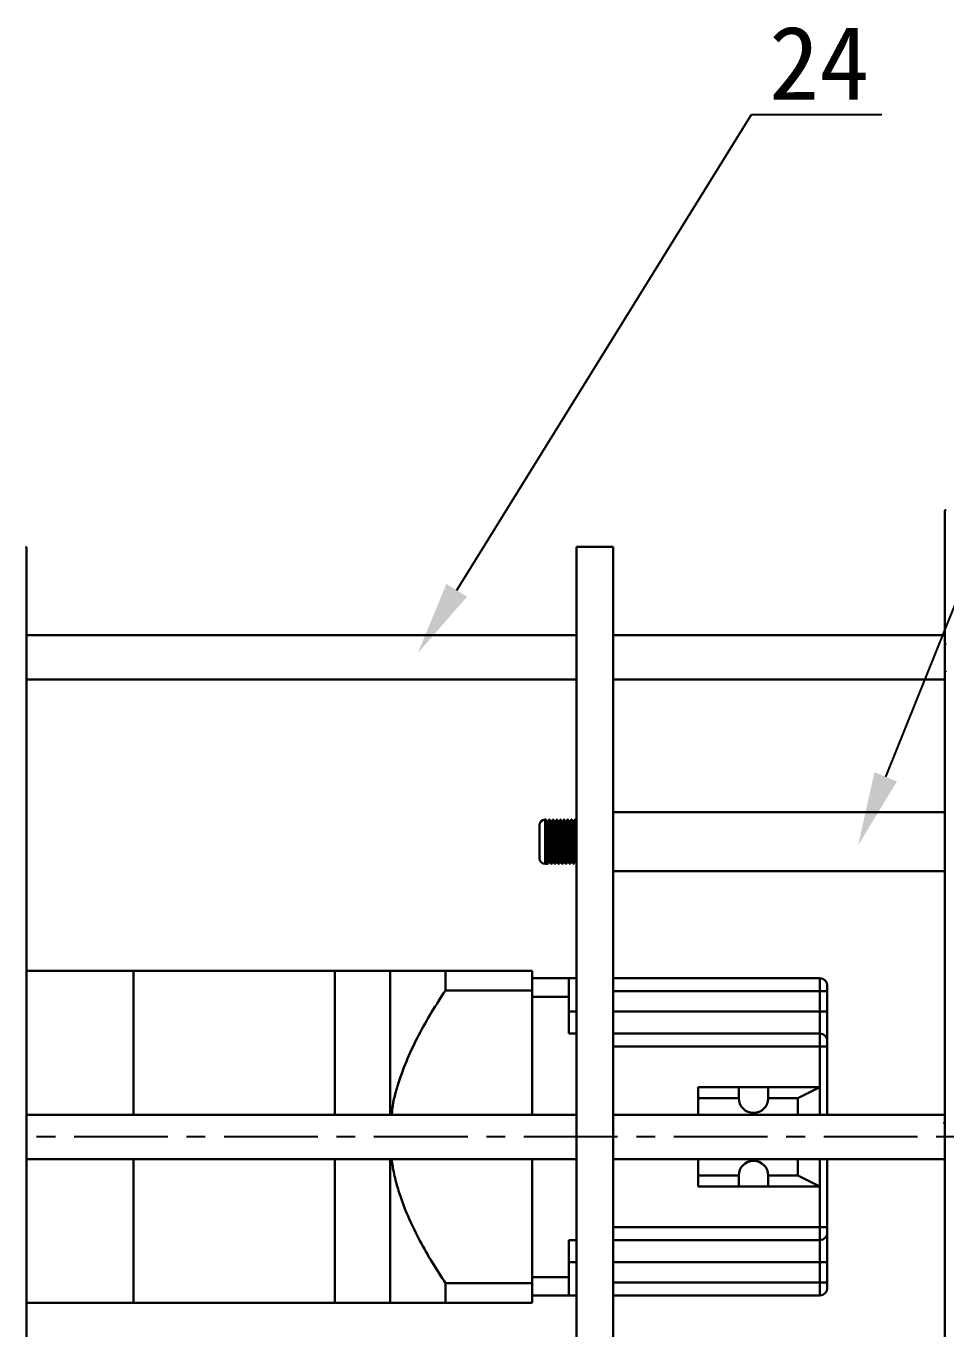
# Model space of a CAD drawing. Header units: millimetres. Extents: x -473 to 6267, y 319 to 3284.
# Drawn here: x 747.8 to 872.5, y 2611.9 to 2788.6 of the extents above; entities that cross this region are included whole.
import ezdxf
from ezdxf import colors
from ezdxf.entities.mleader import LeaderData, LeaderLine
from ezdxf.math import Vec2, Vec3

# ---------------------------------------------------------------- set-up
doc = ezdxf.new("R2010")
doc.units = ezdxf.units.MM
doc.linetypes.add('CENTERX2', pattern=[20.32, 12.7, -2.54, 2.54, -2.54])
doc.layers.add('3mm', color=7, linetype='Continuous', lineweight=30)
doc.layers.add('中心线层', color=1, linetype='CENTERX2', lineweight=25)

msp = doc.modelspace()

# ---------------------------------------------------------------- linework, layer by layer
at = {"layer": '3mm', "lineweight": 30}
for p, q in [((872.318, 2553.128), (872.318, 2722.828)), ((747.868, 2717.831), (747.868, 2694.443)), ((827.368, 2717.978), (822.368, 2717.978)), ((822.368, 2717.978), (822.368, 2637.978)), ((827.368, 2717.978), (827.368, 2637.978)), ((822.368, 2705.983), (747.868, 2705.983)), ((872.318, 2705.983), (827.368, 2705.983)), ((747.868, 2699.983), (822.368, 2699.983)), ((827.368, 2699.983), (872.318, 2699.983)), ((747.868, 2694.443), (747.868, 2558.131)), ((872.318, 2681.978), (827.368, 2681.978)), ((817.368, 2680.22), (817.368, 2680.228)), ((817.368, 2675.728), (817.368, 2680.22)), ((818.236, 2680.978), (818.118, 2680.978)), ((818.118, 2680.978), (818.118, 2674.978)), ((818.517, 2680.707), (818.394, 2680.707)), ((818.736, 2680.978), (818.673, 2680.978)), ((819.017, 2680.707), (818.894, 2680.707)), ((819.236, 2680.978), (819.173, 2680.978)), ((819.517, 2680.707), (819.394, 2680.707)), ((819.736, 2680.978), (819.673, 2680.978)), ((820.017, 2680.707), (819.894, 2680.707)), ((820.236, 2680.978), (820.173, 2680.978)), ((820.517, 2680.707), (820.394, 2680.707)), ((820.736, 2680.978), (820.673, 2680.978)), ((821.017, 2680.707), (820.894, 2680.707)), ((821.236, 2680.978), (821.173, 2680.978)), ((821.517, 2680.707), (821.394, 2680.707)), ((821.736, 2680.978), (821.673, 2680.978)), ((822.017, 2680.707), (821.894, 2680.707)), ((822.236, 2680.978), (822.173, 2680.978)), ((822.236, 2680.939), (822.239, 2680.953)), ((818.118, 2674.978), (818.486, 2674.978)), ((818.642, 2675.249), (818.765, 2675.249)), ((818.923, 2674.978), (818.986, 2674.978)), ((819.142, 2675.249), (819.265, 2675.249)), ((819.423, 2674.978), (819.486, 2674.978)), ((819.642, 2675.249), (819.765, 2675.249)), ((819.923, 2674.978), (819.986, 2674.978)), ((820.142, 2675.249), (820.265, 2675.249)), ((820.423, 2674.978), (820.486, 2674.978)), ((820.642, 2675.249), (820.765, 2675.249)), ((820.923, 2674.978), (820.986, 2674.978)), ((821.142, 2675.249), (821.265, 2675.249)), ((821.423, 2674.978), (821.486, 2674.978)), ((821.642, 2675.249), (821.765, 2675.249)), ((821.923, 2674.978), (821.986, 2674.978)), ((822.142, 2675.249), (822.265, 2675.249)), ((827.368, 2673.978), (872.318, 2673.978)), ((747.868, 2660.481), (762.368, 2660.481)), ((762.368, 2640.983), (762.368, 2660.481)), ((762.368, 2660.481), (789.618, 2660.481)), ((789.618, 2640.983), (789.618, 2660.481)), ((797.118, 2660.481), (789.618, 2660.481)), ((797.118, 2660.481), (797.118, 2640.978)), ((816.368, 2660.481), (804.618, 2660.481)), ((804.618, 2657.824), (804.618, 2660.481)), ((816.368, 2660.481), (816.368, 2657.824)), ((821.368, 2659.481), (816.368, 2659.481)), ((821.368, 2659.481), (821.368, 2656.981)), ((821.368, 2659.481), (822.368, 2659.481)), ((855.368, 2659.478), (827.368, 2659.478)), ((855.368, 2657.728), (855.368, 2659.478)), ((856.368, 2657.728), (856.368, 2658.478)), ((804.618, 2657.824), (816.368, 2657.824)), ((816.368, 2657.824), (816.368, 2640.978)), ((816.368, 2656.981), (821.368, 2656.981)), ((821.368, 2656.981), (821.368, 2651.978)), ((827.368, 2657.728), (855.368, 2657.728)), ((855.368, 2657.728), (855.368, 2654.978)), ((856.368, 2657.728), (855.368, 2657.728)), ((856.368, 2654.978), (856.368, 2657.728)), ((821.368, 2654.978), (822.368, 2654.978)), ((827.368, 2654.978), (855.368, 2654.978)), ((855.368, 2654.978), (855.368, 2651.978)), ((856.368, 2654.978), (855.368, 2654.978)), ((856.368, 2650.978), (856.368, 2654.978)), ((821.368, 2651.978), (822.368, 2651.978)), ((855.368, 2651.978), (827.368, 2651.978)), ((855.368, 2650.228), (855.368, 2651.978)), ((827.368, 2650.228), (855.368, 2650.228)), ((855.368, 2650.228), (855.368, 2644.731)), ((855.368, 2650.228), (856.368, 2650.228)), ((856.368, 2650.228), (856.368, 2650.978)), ((856.368, 2640.978), (856.368, 2650.228)), ((844.368, 2644.731), (838.868, 2644.731)), ((838.868, 2644.731), (838.868, 2643.231)), ((844.368, 2643.231), (844.368, 2644.731)), ((848.368, 2644.731), (844.368, 2644.731)), ((848.368, 2644.731), (848.368, 2643.231)), ((855.368, 2644.731), (848.368, 2644.731)), ((852.368, 2643.231), (855.368, 2644.731)), ((855.368, 2640.978), (855.368, 2644.731)), ((844.368, 2643.231), (838.868, 2643.231)), ((838.868, 2643.231), (838.868, 2640.978)), ((852.368, 2643.231), (848.368, 2643.231)), ((852.368, 2640.978), (852.368, 2643.231)), ((822.368, 2640.978), (747.868, 2640.978)), ((872.318, 2640.978), (827.368, 2640.978)), ((872.318, 2640.983), (856.368, 2640.983)), ((872.409, 2639.707), (872.287, 2639.707)), ((822.368, 2637.978), (822.368, 2557.978)), ((827.368, 2637.978), (827.368, 2557.978)), ((747.868, 2634.978), (822.368, 2634.978)), ((762.368, 2615.481), (762.368, 2634.983)), ((789.618, 2615.481), (789.618, 2634.983)), ((797.118, 2634.978), (797.118, 2615.481)), ((816.368, 2634.978), (816.368, 2618.137)), ((827.368, 2634.978), (872.318, 2634.978)), ((838.868, 2634.978), (838.868, 2632.731)), ((852.368, 2632.731), (852.368, 2634.978)), ((855.368, 2631.231), (855.368, 2634.978)), ((856.368, 2625.733), (856.368, 2634.978)), ((844.368, 2632.731), (838.868, 2632.731)), ((838.868, 2632.731), (838.868, 2631.231)), ((844.368, 2631.231), (844.368, 2632.731)), ((852.368, 2632.731), (848.368, 2632.731)), ((848.368, 2632.731), (848.368, 2631.231)), ((855.368, 2631.231), (852.368, 2632.731)), ((838.868, 2631.231), (844.368, 2631.231)), ((844.368, 2631.231), (848.368, 2631.231)), ((848.368, 2631.231), (855.368, 2631.231)), ((855.368, 2631.231), (855.368, 2625.733)), ((855.368, 2625.733), (827.368, 2625.733)), ((856.368, 2625.733), (855.368, 2625.733)), ((855.368, 2623.983), (855.368, 2625.733)), ((856.368, 2624.983), (856.368, 2625.733)), ((856.368, 2620.983), (856.368, 2624.983)), ((821.368, 2623.983), (822.368, 2623.983)), ((821.368, 2623.983), (821.368, 2618.981)), ((827.368, 2623.983), (855.368, 2623.983)), ((855.368, 2623.983), (855.368, 2620.983)), ((821.368, 2620.983), (822.368, 2620.983)), ((827.368, 2620.983), (855.368, 2620.983)), ((856.368, 2620.983), (855.368, 2620.983)), ((855.368, 2620.983), (855.368, 2618.233)), ((856.368, 2618.233), (856.368, 2620.983)), ((816.368, 2618.137), (804.618, 2618.137)), ((804.618, 2615.481), (804.618, 2618.137)), ((821.368, 2618.981), (816.368, 2618.981)), ((816.368, 2618.137), (816.368, 2615.481)), ((821.368, 2616.481), (821.368, 2618.981)), ((855.368, 2618.233), (827.368, 2618.233)), ((856.368, 2618.233), (855.368, 2618.233)), ((855.368, 2616.483), (855.368, 2618.233)), ((856.368, 2617.483), (856.368, 2618.233)), ((816.368, 2616.481), (821.368, 2616.481)), ((821.368, 2616.481), (822.368, 2616.481)), ((827.368, 2616.483), (855.368, 2616.483)), ((747.868, 2615.481), (762.368, 2615.481)), ((762.368, 2615.481), (789.618, 2615.481)), ((797.118, 2615.481), (789.618, 2615.481)), ((804.618, 2615.481), (816.368, 2615.481))]:
    msp.add_line(p, q, dxfattribs=at)
for centre, radius, start, end in [((872.468, 2722.828), 0.15, 90, 180), ((747.718, 2717.831), 0.15, 0, 90), ((818.118, 2680.228), 0.75, 90, 180), ((818.118, 2675.728), 0.75, 180, 270), ((855.368, 2658.478), 1, 0, 90), ((855.368, 2650.978), 1, 0, 90), ((846.368, 2643.231), 2, 180, 0), ((846.368, 2632.731), 2, 0, 180), ((855.368, 2624.983), 1, 270, 0), ((855.368, 2617.483), 1, 270, 0)]:
    msp.add_arc(centre, radius, start, end, dxfattribs=at)
for points, knots in [([(872.414, 2704.708), (872.388, 2704.753), (872.356, 2704.808), (872.324, 2704.864), (872.318, 2704.875)], [0, 0, 0, 0, 0.8112875, 1, 1, 1, 1]), ([(872.318, 2701.19), (872.331, 2701.168), (872.37, 2701.1), (872.409, 2701.033), (872.435, 2700.987)], [0, 0, 0, 0, 0.3298423, 1, 1, 1, 1]), ([(818.236, 2680.939), (818.238, 2680.951), (818.251, 2681.018), (818.274, 2680.686), (818.305, 2679.967), (818.336, 2678.906), (818.368, 2677.716), (818.399, 2676.558), (818.43, 2675.632), (818.459, 2675.055), (818.478, 2675.029), (818.486, 2675.017)], [0, 0, 0, 0, 0.0271368, 0.1521368, 0.2771368, 0.4021368, 0.5271368, 0.6521368, 0.7771368, 0.9021368, 1, 1, 1, 1]), ([(818.396, 2680.704), (818.37, 2680.749), (818.318, 2680.84), (818.266, 2680.93), (818.239, 2680.975)], [0, 0, 0, 0, 0.4999814, 1, 1, 1, 1]), ([(818.396, 2680.687), (818.397, 2680.691), (818.408, 2680.739), (818.43, 2680.437), (818.461, 2679.789), (818.493, 2678.822), (818.524, 2677.739), (818.555, 2676.686), (818.586, 2675.844), (818.615, 2675.319), (818.634, 2675.295), (818.642, 2675.284)], [0, 0, 0, 0, 0.0117328, 0.1386971, 0.2656613, 0.3926255, 0.5195897, 0.646554, 0.7735182, 0.9004824, 1, 1, 1, 1]), ([(818.65, 2680.94), (818.631, 2680.907), (818.585, 2680.828), (818.54, 2680.749), (818.514, 2680.704)], [0, 0, 0, 0, 0.4257836, 1, 1, 1, 1]), ([(818.517, 2680.672), (818.519, 2680.683), (818.532, 2680.744), (818.555, 2680.442), (818.586, 2679.787), (818.618, 2678.822), (818.649, 2677.739), (818.68, 2676.686), (818.711, 2675.846), (818.739, 2675.335), (818.756, 2675.309), (818.763, 2675.299)], [0, 0, 0, 0, 0.0275478, 0.1544716, 0.2813954, 0.4083192, 0.5352429, 0.6621667, 0.7890905, 0.9160142, 1, 1, 1, 1]), ([(818.673, 2680.939), (818.676, 2680.951), (818.688, 2681.018), (818.711, 2680.686), (818.743, 2679.967), (818.774, 2678.906), (818.805, 2677.716), (818.836, 2676.558), (818.868, 2675.632), (818.897, 2675.055), (818.915, 2675.029), (818.923, 2675.017)], [0, 0, 0, 0, 0.0271368, 0.1521368, 0.2771368, 0.4021368, 0.5271368, 0.6521368, 0.7771368, 0.9021368, 1, 1, 1, 1]), ([(818.736, 2680.939), (818.738, 2680.951), (818.751, 2681.018), (818.774, 2680.686), (818.805, 2679.967), (818.836, 2678.906), (818.868, 2677.716), (818.899, 2676.558), (818.93, 2675.632), (818.959, 2675.055), (818.978, 2675.029), (818.986, 2675.017)], [0, 0, 0, 0, 0.0271368, 0.1521368, 0.2771368, 0.4021368, 0.5271368, 0.6521368, 0.7771368, 0.9021368, 1, 1, 1, 1]), ([(818.896, 2680.704), (818.87, 2680.749), (818.818, 2680.84), (818.766, 2680.93), (818.739, 2680.975)], [0, 0, 0, 0, 0.4999814, 1, 1, 1, 1]), ([(818.896, 2680.687), (818.897, 2680.691), (818.908, 2680.739), (818.93, 2680.437), (818.961, 2679.789), (818.993, 2678.822), (819.024, 2677.739), (819.055, 2676.686), (819.086, 2675.844), (819.115, 2675.319), (819.134, 2675.295), (819.142, 2675.284)], [0, 0, 0, 0, 0.0117328, 0.1386971, 0.2656613, 0.3926255, 0.5195897, 0.646554, 0.7735182, 0.9004824, 1, 1, 1, 1]), ([(819.15, 2680.94), (819.131, 2680.907), (819.085, 2680.828), (819.04, 2680.749), (819.014, 2680.704)], [0, 0, 0, 0, 0.4257836, 1, 1, 1, 1]), ([(819.017, 2680.672), (819.019, 2680.683), (819.032, 2680.744), (819.055, 2680.442), (819.086, 2679.787), (819.118, 2678.822), (819.149, 2677.739), (819.18, 2676.686), (819.211, 2675.846), (819.239, 2675.335), (819.256, 2675.309), (819.263, 2675.299)], [0, 0, 0, 0, 0.0275478, 0.1544716, 0.2813954, 0.4083192, 0.5352429, 0.6621667, 0.7890905, 0.9160142, 1, 1, 1, 1]), ([(819.173, 2680.939), (819.176, 2680.951), (819.188, 2681.018), (819.211, 2680.686), (819.243, 2679.967), (819.274, 2678.906), (819.305, 2677.716), (819.336, 2676.558), (819.368, 2675.632), (819.397, 2675.055), (819.415, 2675.029), (819.423, 2675.017)], [0, 0, 0, 0, 0.0271368, 0.1521368, 0.2771368, 0.4021368, 0.5271368, 0.6521368, 0.7771368, 0.9021368, 1, 1, 1, 1]), ([(819.236, 2680.939), (819.238, 2680.951), (819.251, 2681.018), (819.274, 2680.686), (819.305, 2679.967), (819.336, 2678.906), (819.368, 2677.716), (819.399, 2676.558), (819.43, 2675.632), (819.459, 2675.055), (819.478, 2675.029), (819.486, 2675.017)], [0, 0, 0, 0, 0.0271368, 0.1521368, 0.2771368, 0.4021368, 0.5271368, 0.6521368, 0.7771368, 0.9021368, 1, 1, 1, 1]), ([(819.396, 2680.704), (819.37, 2680.749), (819.318, 2680.84), (819.266, 2680.93), (819.239, 2680.975)], [0, 0, 0, 0, 0.4999814, 1, 1, 1, 1]), ([(819.396, 2680.687), (819.397, 2680.691), (819.408, 2680.739), (819.43, 2680.437), (819.461, 2679.789), (819.493, 2678.822), (819.524, 2677.739), (819.555, 2676.686), (819.586, 2675.844), (819.615, 2675.319), (819.634, 2675.295), (819.642, 2675.284)], [0, 0, 0, 0, 0.0117328, 0.1386971, 0.2656613, 0.3926255, 0.5195897, 0.646554, 0.7735182, 0.9004824, 1, 1, 1, 1]), ([(819.65, 2680.94), (819.631, 2680.907), (819.585, 2680.828), (819.54, 2680.749), (819.514, 2680.704)], [0, 0, 0, 0, 0.4257836, 1, 1, 1, 1]), ([(819.517, 2680.672), (819.519, 2680.683), (819.532, 2680.744), (819.555, 2680.442), (819.586, 2679.787), (819.618, 2678.822), (819.649, 2677.739), (819.68, 2676.686), (819.711, 2675.846), (819.739, 2675.335), (819.756, 2675.309), (819.763, 2675.299)], [0, 0, 0, 0, 0.0275478, 0.1544716, 0.2813954, 0.4083192, 0.5352429, 0.6621667, 0.7890905, 0.9160142, 1, 1, 1, 1]), ([(819.673, 2680.939), (819.676, 2680.951), (819.688, 2681.018), (819.711, 2680.686), (819.743, 2679.967), (819.774, 2678.906), (819.805, 2677.716), (819.836, 2676.558), (819.868, 2675.632), (819.897, 2675.055), (819.915, 2675.029), (819.923, 2675.017)], [0, 0, 0, 0, 0.0271368, 0.1521368, 0.2771368, 0.4021368, 0.5271368, 0.6521368, 0.7771368, 0.9021368, 1, 1, 1, 1]), ([(819.736, 2680.939), (819.738, 2680.951), (819.751, 2681.018), (819.774, 2680.686), (819.805, 2679.967), (819.836, 2678.906), (819.868, 2677.716), (819.899, 2676.558), (819.93, 2675.632), (819.959, 2675.055), (819.978, 2675.029), (819.986, 2675.017)], [0, 0, 0, 0, 0.0271368, 0.1521368, 0.2771368, 0.4021368, 0.5271368, 0.6521368, 0.7771368, 0.9021368, 1, 1, 1, 1]), ([(819.896, 2680.704), (819.87, 2680.749), (819.818, 2680.84), (819.766, 2680.93), (819.739, 2680.975)], [0, 0, 0, 0, 0.4999814, 1, 1, 1, 1]), ([(819.896, 2680.687), (819.897, 2680.691), (819.908, 2680.739), (819.93, 2680.437), (819.961, 2679.789), (819.993, 2678.822), (820.024, 2677.739), (820.055, 2676.686), (820.086, 2675.844), (820.115, 2675.319), (820.134, 2675.295), (820.142, 2675.284)], [0, 0, 0, 0, 0.0117328, 0.1386971, 0.2656613, 0.3926255, 0.5195897, 0.646554, 0.7735182, 0.9004824, 1, 1, 1, 1]), ([(820.15, 2680.94), (820.131, 2680.907), (820.085, 2680.828), (820.04, 2680.749), (820.014, 2680.704)], [0, 0, 0, 0, 0.4257836, 1, 1, 1, 1]), ([(820.017, 2680.672), (820.019, 2680.683), (820.032, 2680.744), (820.055, 2680.442), (820.086, 2679.787), (820.118, 2678.822), (820.149, 2677.739), (820.18, 2676.686), (820.211, 2675.846), (820.239, 2675.335), (820.256, 2675.309), (820.263, 2675.299)], [0, 0, 0, 0, 0.0275478, 0.1544716, 0.2813954, 0.4083192, 0.5352429, 0.6621667, 0.7890905, 0.9160142, 1, 1, 1, 1]), ([(820.173, 2680.939), (820.176, 2680.951), (820.188, 2681.018), (820.211, 2680.686), (820.243, 2679.967), (820.274, 2678.906), (820.305, 2677.716), (820.336, 2676.558), (820.368, 2675.632), (820.397, 2675.055), (820.415, 2675.029), (820.423, 2675.017)], [0, 0, 0, 0, 0.0271368, 0.1521368, 0.2771368, 0.4021368, 0.5271368, 0.6521368, 0.7771368, 0.9021368, 1, 1, 1, 1]), ([(820.236, 2680.939), (820.238, 2680.951), (820.251, 2681.018), (820.274, 2680.686), (820.305, 2679.967), (820.336, 2678.906), (820.368, 2677.716), (820.399, 2676.558), (820.43, 2675.632), (820.459, 2675.055), (820.478, 2675.029), (820.486, 2675.017)], [0, 0, 0, 0, 0.0271368, 0.1521368, 0.2771368, 0.4021368, 0.5271368, 0.6521368, 0.7771368, 0.9021368, 1, 1, 1, 1]), ([(820.396, 2680.704), (820.37, 2680.749), (820.318, 2680.84), (820.266, 2680.93), (820.239, 2680.975)], [0, 0, 0, 0, 0.4999814, 1, 1, 1, 1]), ([(820.396, 2680.687), (820.397, 2680.691), (820.408, 2680.739), (820.43, 2680.437), (820.461, 2679.789), (820.493, 2678.822), (820.524, 2677.739), (820.555, 2676.686), (820.586, 2675.844), (820.615, 2675.319), (820.634, 2675.295), (820.642, 2675.284)], [0, 0, 0, 0, 0.0117328, 0.1386971, 0.2656613, 0.3926255, 0.5195897, 0.646554, 0.7735182, 0.9004824, 1, 1, 1, 1]), ([(820.65, 2680.94), (820.631, 2680.907), (820.585, 2680.828), (820.54, 2680.749), (820.514, 2680.704)], [0, 0, 0, 0, 0.4257836, 1, 1, 1, 1]), ([(820.517, 2680.672), (820.519, 2680.683), (820.532, 2680.744), (820.555, 2680.442), (820.586, 2679.787), (820.618, 2678.822), (820.649, 2677.739), (820.68, 2676.686), (820.711, 2675.846), (820.739, 2675.335), (820.756, 2675.309), (820.763, 2675.299)], [0, 0, 0, 0, 0.0275478, 0.1544716, 0.2813954, 0.4083192, 0.5352429, 0.6621667, 0.7890905, 0.9160142, 1, 1, 1, 1]), ([(820.673, 2680.939), (820.676, 2680.951), (820.688, 2681.018), (820.711, 2680.686), (820.743, 2679.967), (820.774, 2678.906), (820.805, 2677.716), (820.836, 2676.558), (820.868, 2675.632), (820.897, 2675.055), (820.915, 2675.029), (820.923, 2675.017)], [0, 0, 0, 0, 0.0271368, 0.1521368, 0.2771368, 0.4021368, 0.5271368, 0.6521368, 0.7771368, 0.9021368, 1, 1, 1, 1]), ([(820.736, 2680.939), (820.738, 2680.951), (820.751, 2681.018), (820.774, 2680.686), (820.805, 2679.967), (820.836, 2678.906), (820.868, 2677.716), (820.899, 2676.558), (820.93, 2675.632), (820.959, 2675.055), (820.978, 2675.029), (820.986, 2675.017)], [0, 0, 0, 0, 0.0271368, 0.1521368, 0.2771368, 0.4021368, 0.5271368, 0.6521368, 0.7771368, 0.9021368, 1, 1, 1, 1]), ([(820.896, 2680.704), (820.87, 2680.749), (820.818, 2680.84), (820.766, 2680.93), (820.739, 2680.975)], [0, 0, 0, 0, 0.4999814, 1, 1, 1, 1]), ([(820.896, 2680.687), (820.897, 2680.691), (820.908, 2680.739), (820.93, 2680.437), (820.961, 2679.789), (820.993, 2678.822), (821.024, 2677.739), (821.055, 2676.686), (821.086, 2675.844), (821.115, 2675.319), (821.134, 2675.295), (821.142, 2675.284)], [0, 0, 0, 0, 0.0117328, 0.1386971, 0.2656613, 0.3926255, 0.5195897, 0.646554, 0.7735182, 0.9004824, 1, 1, 1, 1]), ([(821.15, 2680.94), (821.131, 2680.907), (821.085, 2680.828), (821.04, 2680.749), (821.014, 2680.704)], [0, 0, 0, 0, 0.4257836, 1, 1, 1, 1]), ([(821.017, 2680.672), (821.019, 2680.683), (821.032, 2680.744), (821.055, 2680.442), (821.086, 2679.787), (821.118, 2678.822), (821.149, 2677.739), (821.18, 2676.686), (821.211, 2675.846), (821.239, 2675.335), (821.256, 2675.309), (821.263, 2675.299)], [0, 0, 0, 0, 0.0275478, 0.1544716, 0.2813954, 0.4083192, 0.5352429, 0.6621667, 0.7890905, 0.9160142, 1, 1, 1, 1]), ([(821.17, 2680.924), (821.173, 2680.944), (821.187, 2681.024), (821.211, 2680.691), (821.243, 2679.966), (821.274, 2678.907), (821.305, 2677.716), (821.336, 2676.558), (821.368, 2675.632), (821.397, 2675.055), (821.415, 2675.029), (821.423, 2675.017)], [0, 0, 0, 0, 0.0410918, 0.1642987, 0.2875057, 0.4107127, 0.5339197, 0.6571267, 0.7803336, 0.9035406, 1, 1, 1, 1]), ([(821.236, 2680.939), (821.238, 2680.951), (821.251, 2681.018), (821.274, 2680.686), (821.305, 2679.967), (821.336, 2678.906), (821.368, 2677.716), (821.399, 2676.558), (821.43, 2675.632), (821.459, 2675.055), (821.478, 2675.029), (821.486, 2675.017)], [0, 0, 0, 0, 0.0271368, 0.1521368, 0.2771368, 0.4021368, 0.5271368, 0.6521368, 0.7771368, 0.9021368, 1, 1, 1, 1]), ([(821.396, 2680.704), (821.37, 2680.749), (821.318, 2680.84), (821.266, 2680.93), (821.239, 2680.975)], [0, 0, 0, 0, 0.49998139, 1, 1, 1, 1]), ([(821.396, 2680.687), (821.397, 2680.691), (821.408, 2680.739), (821.43, 2680.437), (821.461, 2679.789), (821.493, 2678.822), (821.524, 2677.739), (821.555, 2676.686), (821.586, 2675.844), (821.615, 2675.319), (821.634, 2675.295), (821.642, 2675.284)], [0, 0, 0, 0, 0.0117328, 0.1386971, 0.2656613, 0.3926255, 0.5195897, 0.646554, 0.7735182, 0.9004824, 1, 1, 1, 1]), ([(821.65, 2680.94), (821.631, 2680.907), (821.585, 2680.828), (821.54, 2680.749), (821.514, 2680.704)], [0, 0, 0, 0, 0.4257836, 1, 1, 1, 1]), ([(821.517, 2680.672), (821.519, 2680.683), (821.532, 2680.744), (821.555, 2680.442), (821.586, 2679.787), (821.618, 2678.822), (821.649, 2677.739), (821.68, 2676.686), (821.711, 2675.846), (821.739, 2675.335), (821.756, 2675.309), (821.763, 2675.299)], [0, 0, 0, 0, 0.0275478, 0.1544716, 0.2813954, 0.4083192, 0.5352429, 0.6621667, 0.7890905, 0.9160142, 1, 1, 1, 1]), ([(821.673, 2680.939), (821.676, 2680.951), (821.688, 2681.018), (821.711, 2680.686), (821.743, 2679.967), (821.774, 2678.906), (821.805, 2677.716), (821.836, 2676.558), (821.868, 2675.632), (821.897, 2675.055), (821.915, 2675.029), (821.923, 2675.017)], [0, 0, 0, 0, 0.0271368, 0.1521368, 0.2771368, 0.4021368, 0.5271368, 0.6521368, 0.7771368, 0.9021368, 1, 1, 1, 1]), ([(821.736, 2680.939), (821.738, 2680.951), (821.751, 2681.018), (821.774, 2680.686), (821.805, 2679.967), (821.836, 2678.906), (821.868, 2677.716), (821.899, 2676.558), (821.93, 2675.632), (821.959, 2675.055), (821.978, 2675.029), (821.986, 2675.017)], [0, 0, 0, 0, 0.0271368, 0.1521368, 0.2771368, 0.4021368, 0.5271368, 0.6521368, 0.7771368, 0.9021368, 1, 1, 1, 1]), ([(821.896, 2680.704), (821.87, 2680.749), (821.818, 2680.84), (821.766, 2680.93), (821.739, 2680.975)], [0, 0, 0, 0, 0.49998139, 1, 1, 1, 1]), ([(821.896, 2680.687), (821.897, 2680.691), (821.908, 2680.739), (821.93, 2680.437), (821.961, 2679.789), (821.993, 2678.822), (822.024, 2677.739), (822.055, 2676.686), (822.086, 2675.844), (822.115, 2675.319), (822.134, 2675.295), (822.142, 2675.284)], [0, 0, 0, 0, 0.0117328, 0.1386971, 0.2656613, 0.3926255, 0.5195897, 0.646554, 0.7735182, 0.9004824, 1, 1, 1, 1]), ([(822.15, 2680.94), (822.131, 2680.907), (822.085, 2680.828), (822.04, 2680.749), (822.014, 2680.704)], [0, 0, 0, 0, 0.4257836, 1, 1, 1, 1]), ([(822.017, 2680.672), (822.019, 2680.683), (822.032, 2680.744), (822.055, 2680.442), (822.086, 2679.787), (822.118, 2678.822), (822.149, 2677.739), (822.18, 2676.686), (822.211, 2675.846), (822.239, 2675.335), (822.256, 2675.309), (822.263, 2675.299)], [0, 0, 0, 0, 0.0275478, 0.1544716, 0.2813954, 0.4083192, 0.5352429, 0.6621667, 0.7890905, 0.9160142, 1, 1, 1, 1]), ([(822.17, 2680.924), (822.173, 2680.944), (822.187, 2681.024), (822.211, 2680.691), (822.243, 2679.966), (822.274, 2678.906), (822.305, 2677.719), (822.336, 2676.545), (822.357, 2675.97), (822.368, 2675.683)], [0, 0, 0, 0, 0.0526592, 0.2105494, 0.3684395, 0.5263296, 0.6842197, 0.8421099, 1, 1, 1, 1]), ([(822.396, 2680.704), (822.37, 2680.749), (822.318, 2680.84), (822.266, 2680.93), (822.239, 2680.975)], [0, 0, 0, 0, 0.49998139, 1, 1, 1, 1]), ([(818.489, 2674.981), (818.516, 2675.026), (818.568, 2675.116), (818.62, 2675.207), (818.646, 2675.252)], [0, 0, 0, 0, 0.50001861, 1, 1, 1, 1]), ([(818.764, 2675.252), (818.79, 2675.207), (818.835, 2675.128), (818.881, 2675.049), (818.9, 2675.016)], [0, 0, 0, 0, 0.5742164, 1, 1, 1, 1]), ([(818.989, 2674.981), (819.016, 2675.026), (819.068, 2675.116), (819.12, 2675.207), (819.146, 2675.252)], [0, 0, 0, 0, 0.50001861, 1, 1, 1, 1]), ([(819.264, 2675.252), (819.29, 2675.207), (819.335, 2675.128), (819.381, 2675.049), (819.4, 2675.016)], [0, 0, 0, 0, 0.5742164, 1, 1, 1, 1]), ([(819.489, 2674.981), (819.516, 2675.026), (819.568, 2675.116), (819.62, 2675.207), (819.646, 2675.252)], [0, 0, 0, 0, 0.5000186, 1, 1, 1, 1]), ([(819.764, 2675.252), (819.79, 2675.207), (819.835, 2675.128), (819.881, 2675.049), (819.9, 2675.016)], [0, 0, 0, 0, 0.5742164, 1, 1, 1, 1]), ([(819.989, 2674.981), (820.016, 2675.026), (820.068, 2675.116), (820.12, 2675.207), (820.146, 2675.252)], [0, 0, 0, 0, 0.50001861, 1, 1, 1, 1]), ([(820.264, 2675.252), (820.29, 2675.207), (820.335, 2675.128), (820.381, 2675.049), (820.4, 2675.016)], [0, 0, 0, 0, 0.5742164, 1, 1, 1, 1]), ([(820.489, 2674.981), (820.516, 2675.026), (820.568, 2675.116), (820.62, 2675.207), (820.646, 2675.252)], [0, 0, 0, 0, 0.50001861, 1, 1, 1, 1]), ([(820.764, 2675.252), (820.79, 2675.207), (820.835, 2675.128), (820.881, 2675.049), (820.9, 2675.016)], [0, 0, 0, 0, 0.5742164, 1, 1, 1, 1]), ([(820.989, 2674.981), (821.016, 2675.026), (821.068, 2675.116), (821.12, 2675.207), (821.146, 2675.252)], [0, 0, 0, 0, 0.50001861, 1, 1, 1, 1]), ([(821.264, 2675.252), (821.29, 2675.207), (821.335, 2675.128), (821.381, 2675.049), (821.4, 2675.016)], [0, 0, 0, 0, 0.5742164, 1, 1, 1, 1]), ([(821.489, 2674.981), (821.516, 2675.026), (821.568, 2675.116), (821.62, 2675.207), (821.646, 2675.252)], [0, 0, 0, 0, 0.50001861, 1, 1, 1, 1]), ([(821.764, 2675.252), (821.79, 2675.207), (821.835, 2675.128), (821.881, 2675.049), (821.9, 2675.016)], [0, 0, 0, 0, 0.5742164, 1, 1, 1, 1]), ([(821.989, 2674.981), (822.016, 2675.026), (822.068, 2675.116), (822.12, 2675.207), (822.146, 2675.252)], [0, 0, 0, 0, 0.50001861, 1, 1, 1, 1]), ([(822.264, 2675.252), (822.29, 2675.207), (822.335, 2675.128), (822.381, 2675.049), (822.4, 2675.016)], [0, 0, 0, 0, 0.5742164, 1, 1, 1, 1]), ([(797.118, 2660.481), (797.136, 2660.481), (797.171, 2660.481), (797.453, 2660.481), (797.895, 2660.481), (798.613, 2660.481), (799.678, 2660.481), (801.145, 2660.481), (802.794, 2660.481), (804.01, 2660.481), (804.618, 2660.481)], [0, 0, 0, 0, 0.0941111, 0.1882334, 0.2850299, 0.3818493, 0.5348839, 0.6880069, 0.8439872, 1, 1, 1, 1]), ([(804.618, 2657.824), (803.985, 2656.845), (802.72, 2654.888), (800.995, 2651.823), (799.446, 2648.639), (798.224, 2645.265), (797.486, 2642.69), (797.382, 2641.224), (797.365, 2640.978)], [0, 0, 0, 0, 0.1888961, 0.3777465, 0.5699012, 0.7619061, 0.9600604, 1, 1, 1, 1]), ([(872.289, 2639.703), (872.263, 2639.748), (872.211, 2639.838), (872.159, 2639.929), (872.132, 2639.974)], [0, 0, 0, 0, 0.4999345, 1, 1, 1, 1]), ([(797.339, 2634.978), (797.381, 2634.635), (797.505, 2633.602), (797.901, 2631.909), (798.61, 2629.525), (799.679, 2626.834), (801.145, 2623.859), (802.794, 2620.956), (804.01, 2619.077), (804.618, 2618.137)], [0, 0, 0, 0, 0.0560497, 0.168608, 0.281193, 0.4591469, 0.6372037, 0.8185829, 1, 1, 1, 1]), ([(804.618, 2615.481), (803.985, 2615.481), (802.72, 2615.481), (800.993, 2615.481), (799.453, 2615.481), (798.2, 2615.481), (797.299, 2615.481), (797.179, 2615.481), (797.118, 2615.481)], [0, 0, 0, 0, 0.16248618, 0.32493315, 0.49022231, 0.65538269, 0.82583268, 1, 1, 1, 1])]:
    msp.add_open_spline(points, degree=3, knots=knots, dxfattribs=at)
at = {"layer": '中心线层'}
msp.add_line((909.242, 2637.981), (418.672, 2637.981), dxfattribs=at)

# ---------------------------------------------------------------- leaders
ml = msp.add_multileader_mtext('Standard')
ml.set_content('24', color=256)
ml.set_leader_properties()
ml.build(insert=Vec2(0, 0))
ml.multileader.update_dxf_attribs({"text_left_attachment_type": 5, "text_right_attachment_type": 5, "dogleg_length": 0.36, "arrow_head_size": 10})
ctx = ml.context
ctx.base_point, ctx.char_height, ctx.arrow_head_size, ctx.plane_origin = Vec3(846.483, 2776.558), 10, 10, Vec3(800.886, 2703.566)
ctx.left_attachment, ctx.right_attachment = 5, 5
notes = []
notes.append((ctx, [(0, (1, 1, 0), (846.123, 2776.558), (1, 0), 0.36, [(0, [(800.886, 2703.566)], 0, [])])]))
ctx.mtext.insert, ctx.mtext.width, ctx.mtext.flow_direction = Vec3(848.483, 2788.558), 19.71282, 5
ml = msp.add_multileader_mtext('Standard')
ml.set_content('25', color=256)
ml.set_leader_properties()
ml.build(insert=Vec2(0, 0))
ml.multileader.update_dxf_attribs({"text_left_attachment_type": 5, "text_right_attachment_type": 5, "dogleg_length": 0.36, "arrow_head_size": 10})
ctx = ml.context
ctx.base_point, ctx.char_height, ctx.arrow_head_size, ctx.plane_origin = Vec3(900.373, 2775.596), 10, 10, Vec3(860.558, 2677.504)
ctx.left_attachment, ctx.right_attachment = 5, 5
notes.append((ctx, [(0, (1, 1, 0), (900.013, 2775.596), (1, 0), 0.36, [(0, [(860.558, 2677.504)], 0, [])])]))
ctx.mtext.insert, ctx.mtext.flow_direction = Vec3(902.373, 2787.596), 5
for ctx, leaders in notes:
    for number, flags, end, landing, length, lines in leaders:
        leader = LeaderData()
        leader.index, (leader.has_last_leader_line, leader.has_dogleg_vector, leader.attachment_direction) = number, flags
        leader.last_leader_point, leader.dogleg_vector, leader.dogleg_length = Vec3(end), Vec3(landing), length
        for number, points, colour, breaks in lines:
            line = LeaderLine()
            line.index, line.vertices, line.color, line.breaks = number, Vec3.list(points), colors.encode_raw_color(colour), breaks
            leader.lines.append(line)
        ctx.leaders.append(leader)

doc.saveas('drawing.dxf')
